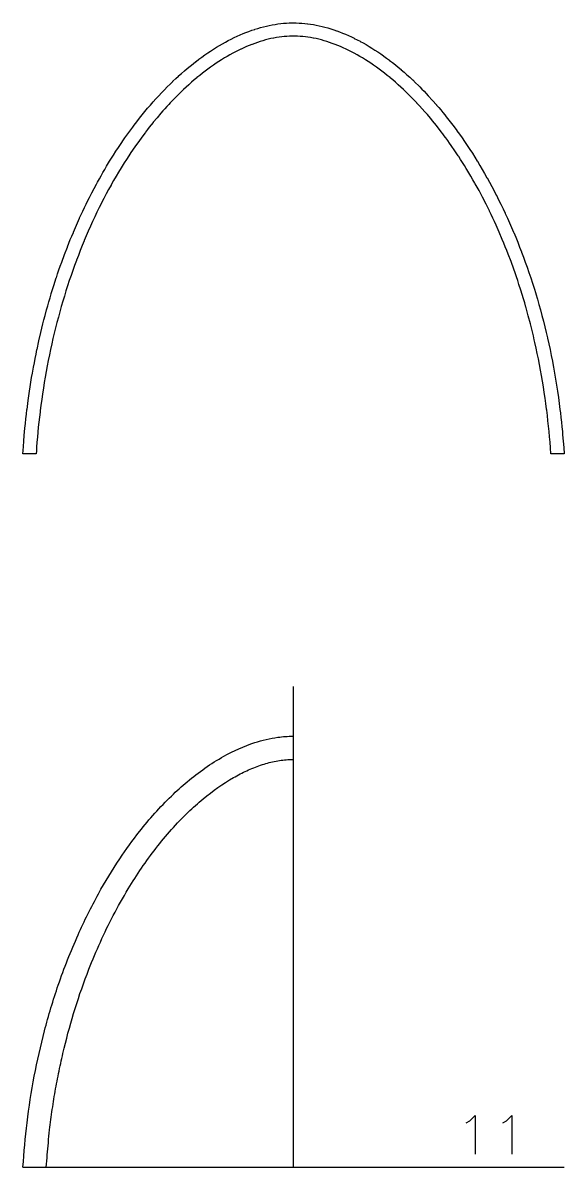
# Model space of a CAD drawing. Extents: x -7325 to -371, y -3238 to 133.
# Drawn here: x -3363 to -3084, y -666 to -77 of the extents above; entities that cross this region are included whole.
import ezdxf

# ---------------------------------------------------------------- set-up
doc = ezdxf.new("R2010")
doc.units = 0
doc.header["$MEASUREMENT"] = 0
doc.layers.add('NAILERS', color=7, linetype='CONTINUOUS')
doc.layers.add('Odd Arch Numbers', color=3, linetype='CONTINUOUS')

msp = doc.modelspace()

# ---------------------------------------------------------------- linework, layer by layer
at = {"layer": 'NAILERS'}
msp.add_lwpolyline([(-3083.84, -298.72), (-3090.67, -298.72), (-3090.88, -295.56), (-3091.08, -292.77), (-3091.32, -289.98), (-3091.58, -287.22), (-3091.85, -284.44), (-3092.15, -281.67), (-3092.46, -278.9), (-3092.8, -276.14), (-3092.85, -275.76), (-3093.23, -272.86), (-3093.63, -269.96), (-3094.05, -267.07), (-3094.5, -264.18), (-3094.5, -264.13), (-3094.97, -261.27), (-3095.46, -258.41), (-3095.97, -255.56), (-3096.51, -252.71), (-3096.52, -252.66), (-3097.07, -249.84), (-3097.64, -247.03), (-3098.24, -244.22), (-3098.86, -241.42), (-3099.19, -239.99), (-3099.67, -237.91), (-3100.16, -235.83), (-3100.68, -233.76), (-3101.21, -231.69), (-3102.31, -227.57), (-3103.44, -223.45), (-3103.52, -223.16), (-3104.14, -220.96), (-3104.79, -218.77), (-3105.46, -216.58), (-3106.15, -214.4), (-3107.11, -211.41), (-3107.75, -209.44), (-3108.41, -207.47), (-3109.09, -205.52), (-3109.78, -203.56), (-3109.8, -203.51), (-3111.2, -199.67), (-3112.64, -195.84), (-3112.65, -195.81), (-3113.38, -193.92), (-3114.13, -192.03), (-3114.9, -190.14), (-3115.68, -188.27), (-3115.7, -188.22), (-3117.28, -184.53), (-3118.9, -180.85), (-3118.91, -180.83), (-3119.73, -179.01), (-3120.56, -177.2), (-3121.42, -175.4), (-3122.29, -173.61), (-3122.31, -173.56), (-3124.07, -170.04), (-3125.85, -166.54), (-3126.76, -164.8), (-3127.69, -163.07), (-3128.63, -161.34), (-3129.6, -159.63), (-3129.77, -159.32), (-3130.81, -157.52), (-3131.85, -155.72), (-3132.91, -153.92), (-3133.98, -152.14), (-3134.26, -151.67), (-3135.21, -150.12), (-3136.16, -148.59), (-3137.14, -147.07), (-3138.13, -145.56), (-3138.34, -145.24), (-3140.14, -142.55), (-3141.96, -139.88), (-3142.89, -138.56), (-3143.83, -137.24), (-3144.78, -135.93), (-3145.75, -134.63), (-3145.8, -134.56), (-3147.7, -132.06), (-3149.63, -129.58), (-3149.66, -129.54), (-3150.62, -128.33), (-3151.6, -127.13), (-3152.59, -125.94), (-3153.59, -124.76), (-3154.29, -123.94), (-3155.61, -122.41), (-3156.95, -120.9), (-3156.97, -120.88), (-3158.31, -119.41), (-3159.66, -117.95), (-3159.68, -117.93), (-3161.03, -116.51), (-3162.39, -115.11), (-3162.41, -115.09), (-3163.77, -113.73), (-3165.14, -112.39), (-3165.17, -112.36), (-3166.53, -111.06), (-3167.91, -109.77), (-3167.94, -109.75), (-3169.31, -108.5), (-3170.7, -107.27), (-3170.73, -107.25), (-3172.11, -106.05), (-3173.51, -104.88), (-3173.53, -104.86), (-3174.92, -103.73), (-3176.32, -102.61), (-3176.35, -102.59), (-3177.74, -101.52), (-3179.15, -100.46), (-3179.17, -100.44), (-3180.57, -99.43), (-3181.98, -98.43), (-3182, -98.41), (-3183.4, -97.46), (-3184.82, -96.52), (-3184.84, -96.5), (-3186.24, -95.61), (-3187.66, -94.74), (-3187.69, -94.72), (-3189.09, -93.89), (-3190.5, -93.08), (-3190.53, -93.06), (-3191.93, -92.29), (-3193.35, -91.54), (-3193.37, -91.53), (-3194.77, -90.82), (-3196.18, -90.14), (-3196.21, -90.12), (-3197.61, -89.48), (-3199.02, -88.86), (-3199.05, -88.85), (-3200.44, -88.27), (-3201.85, -87.72), (-3201.87, -87.71), (-3203.26, -87.19), (-3204.66, -86.71), (-3204.69, -86.7), (-3206.07, -86.25), (-3207.47, -85.83), (-3207.49, -85.82), (-3208.87, -85.44), (-3210.26, -85.09), (-3210.28, -85.08), (-3211.65, -84.77), (-3213.03, -84.48), (-3213.05, -84.48), (-3214.42, -84.23), (-3215.79, -84.02), (-3215.81, -84.02), (-3217.16, -83.84), (-3218.52, -83.7), (-3219.88, -83.59), (-3221.25, -83.52), (-3221.57, -83.5), (-3222.41, -83.48), (-3223.26, -83.47), (-3224.1, -83.48), (-3224.94, -83.5), (-3225.27, -83.52), (-3226.63, -83.59), (-3227.99, -83.7), (-3229.35, -83.84), (-3230.71, -84.02), (-3230.73, -84.02), (-3232.1, -84.23), (-3233.46, -84.48), (-3233.48, -84.48), (-3234.86, -84.77), (-3236.23, -85.08), (-3236.26, -85.09), (-3237.65, -85.44), (-3239.02, -85.82), (-3239.05, -85.83), (-3240.44, -86.25), (-3241.83, -86.7), (-3241.85, -86.71), (-3243.25, -87.19), (-3244.64, -87.71), (-3244.67, -87.72), (-3246.08, -88.27), (-3247.47, -88.85), (-3247.5, -88.86), (-3248.91, -89.48), (-3250.3, -90.12), (-3250.33, -90.14), (-3251.74, -90.82), (-3253.14, -91.53), (-3253.17, -91.54), (-3254.59, -92.29), (-3255.99, -93.06), (-3256.01, -93.08), (-3257.43, -93.89), (-3258.83, -94.72), (-3258.86, -94.74), (-3260.27, -95.61), (-3261.67, -96.5), (-3261.7, -96.52), (-3263.11, -97.46), (-3264.51, -98.41), (-3264.54, -98.43), (-3265.95, -99.43), (-3267.35, -100.44), (-3267.37, -100.46), (-3268.78, -101.52), (-3270.17, -102.59), (-3270.2, -102.61), (-3271.6, -103.73), (-3272.99, -104.86), (-3273.01, -104.88), (-3274.41, -106.05), (-3275.79, -107.25), (-3275.82, -107.27), (-3277.21, -108.5), (-3278.58, -109.75), (-3278.6, -109.77), (-3279.99, -111.06), (-3281.35, -112.36), (-3281.37, -112.39), (-3282.75, -113.73), (-3284.1, -115.09), (-3284.13, -115.11), (-3285.49, -116.52), (-3286.84, -117.93), (-3287.55, -118.7), (-3288.58, -119.8), (-3289.58, -120.91), (-3290.58, -122.03), (-3291.56, -123.16), (-3291.6, -123.2), (-3293.57, -125.53), (-3295.52, -127.87), (-3295.57, -127.95), (-3296.57, -129.17), (-3297.54, -130.4), (-3298.51, -131.64), (-3299.46, -132.89), (-3299.74, -133.26), (-3301.39, -135.48), (-3303.02, -137.71), (-3304.61, -139.97), (-3306.18, -142.24), (-3307, -143.46), (-3308.17, -145.22), (-3309.32, -146.99), (-3310.46, -148.77), (-3311.57, -150.56), (-3312.04, -151.33), (-3313.37, -153.52), (-3314.68, -155.72), (-3315.96, -157.94), (-3317.22, -160.17), (-3317.26, -160.24), (-3318.51, -162.51), (-3319.75, -164.8), (-3320.96, -167.1), (-3322.14, -169.42), (-3322.18, -169.48), (-3323.36, -171.84), (-3324.52, -174.21), (-3325.65, -176.59), (-3326.76, -178.98), (-3326.79, -179.04), (-3327.9, -181.48), (-3328.98, -183.92), (-3330.04, -186.38), (-3331.07, -188.84), (-3331.1, -188.91), (-3332.13, -191.41), (-3333.13, -193.93), (-3334.11, -196.45), (-3335.07, -198.99), (-3335.1, -199.05), (-3336.04, -201.63), (-3336.97, -204.21), (-3337.87, -206.8), (-3338.75, -209.4), (-3338.77, -209.47), (-3339.64, -212.1), (-3340.48, -214.75), (-3341.3, -217.4), (-3342.1, -220.06), (-3342.12, -220.13), (-3342.9, -222.82), (-3343.66, -225.53), (-3344.4, -228.24), (-3345.12, -230.96), (-3345.13, -231.02), (-3345.83, -233.77), (-3346.51, -236.53), (-3347.17, -239.29), (-3347.8, -242.06), (-3347.81, -242.12), (-3348.43, -244.93), (-3349.02, -247.74), (-3349.59, -250.55), (-3350.14, -253.37), (-3350.15, -253.42), (-3350.68, -256.27), (-3351.18, -259.13), (-3351.67, -261.99), (-3352.13, -264.85), (-3352.14, -264.9), (-3352.58, -267.8), (-3353, -270.69), (-3353.39, -273.59), (-3353.76, -276.49), (-3353.85, -277.24), (-3354.16, -279.82), (-3354.45, -282.41), (-3354.72, -285), (-3354.97, -287.58), (-3355.21, -290.16), (-3355.43, -292.77), (-3355.63, -295.37), (-3355.75, -297.23), (-3355.85, -298.72), (-3362.68, -298.72), (-3362.57, -297.07), (-3362.43, -295.01), (-3362.21, -292.13), (-3361.96, -289.26), (-3361.62, -285.57), (-3361.39, -283.17), (-3361.13, -280.76), (-3360.86, -278.36), (-3360.56, -275.96), (-3360.55, -275.86), (-3359.93, -271.17), (-3359.27, -266.47), (-3358.92, -264.13), (-3358.55, -261.79), (-3358.16, -259.45), (-3357.75, -257.12), (-3357.2, -254.05), (-3356.78, -251.8), (-3356.35, -249.54), (-3355.9, -247.29), (-3355.42, -245.04), (-3355.4, -244.95), (-3354.44, -240.55), (-3353.43, -236.16), (-3352.91, -233.97), (-3352.37, -231.79), (-3351.82, -229.61), (-3351.24, -227.43), (-3350.47, -224.58), (-3349.9, -222.48), (-3349.3, -220.39), (-3348.69, -218.29), (-3348.06, -216.21), (-3348.03, -216.12), (-3346.76, -212.05), (-3345.46, -207.99), (-3345.44, -207.95), (-3344.78, -205.95), (-3344.1, -203.95), (-3343.4, -201.96), (-3342.69, -199.98), (-3342.66, -199.89), (-3341.22, -196.03), (-3339.76, -192.18), (-3339.74, -192.13), (-3339, -190.24), (-3338.24, -188.35), (-3337.47, -186.47), (-3336.68, -184.6), (-3336.64, -184.51), (-3335.06, -180.86), (-3333.45, -177.23), (-3333.43, -177.18), (-3332.62, -175.4), (-3331.79, -173.62), (-3330.95, -171.85), (-3330.09, -170.09), (-3329.49, -168.87), (-3328.34, -166.58), (-3327.17, -164.29), (-3325.98, -162.02), (-3324.77, -159.76), (-3324.2, -158.69), (-3323.29, -157.04), (-3322.37, -155.39), (-3321.43, -153.75), (-3320.48, -152.13), (-3319.53, -150.53), (-3317.97, -147.93), (-3316.37, -145.36), (-3316.02, -144.81), (-3314.74, -142.81), (-3313.43, -140.81), (-3312.11, -138.83), (-3310.77, -136.87), (-3310.1, -135.91), (-3309.12, -134.5), (-3308.12, -133.1), (-3307.1, -131.7), (-3306.07, -130.32), (-3305.35, -129.37), (-3303.99, -127.58), (-3302.61, -125.81), (-3302.59, -125.79), (-3301.21, -124.06), (-3299.81, -122.35), (-3299.79, -122.32), (-3298.4, -120.65), (-3296.99, -119), (-3296.96, -118.97), (-3295.56, -117.36), (-3294.13, -115.76), (-3294.11, -115.74), (-3292.68, -114.18), (-3291.24, -112.65), (-3291.22, -112.62), (-3289.79, -111.13), (-3288.34, -109.65), (-3288.31, -109.63), (-3286.87, -108.19), (-3285.4, -106.78), (-3285.38, -106.76), (-3283.92, -105.38), (-3282.45, -104.03), (-3282.43, -104), (-3280.96, -102.69), (-3279.48, -101.4), (-3279.46, -101.38), (-3277.98, -100.13), (-3276.5, -98.9), (-3276.47, -98.88), (-3274.99, -97.69), (-3273.5, -96.52), (-3273.47, -96.5), (-3271.98, -95.38), (-3270.48, -94.27), (-3270.46, -94.25), (-3268.97, -93.19), (-3267.46, -92.15), (-3267.44, -92.13), (-3265.94, -91.14), (-3264.44, -90.16), (-3264.41, -90.14), (-3262.91, -89.21), (-3261.4, -88.3), (-3261.38, -88.29), (-3259.88, -87.42), (-3258.37, -86.58), (-3258.34, -86.56), (-3256.84, -85.76), (-3255.33, -84.98), (-3255.3, -84.97), (-3253.81, -84.23), (-3252.3, -83.53), (-3252.27, -83.51), (-3250.78, -82.85), (-3249.27, -82.2), (-3249.24, -82.19), (-3247.75, -81.59), (-3246.24, -81.02), (-3246.22, -81.01), (-3244.73, -80.48), (-3243.23, -79.98), (-3243.2, -79.97), (-3241.72, -79.5), (-3240.22, -79.07), (-3240.2, -79.06), (-3238.72, -78.67), (-3237.23, -78.31), (-3237.21, -78.3), (-3235.74, -77.98), (-3234.26, -77.69), (-3234.23, -77.68), (-3232.77, -77.43), (-3231.3, -77.21), (-3231.28, -77.21), (-3229.82, -77.02), (-3228.36, -76.88), (-3226.89, -76.77), (-3225.42, -76.69), (-3225.25, -76.69), (-3224.44, -76.66), (-3223.62, -76.65), (-3222.8, -76.65), (-3221.98, -76.66), (-3221.82, -76.67), (-3220.35, -76.73), (-3218.89, -76.82), (-3217.43, -76.95), (-3215.97, -77.11), (-3215.95, -77.11), (-3214.48, -77.31), (-3213.02, -77.55), (-3213, -77.55), (-3211.52, -77.83), (-3210.05, -78.14), (-3210.03, -78.14), (-3208.54, -78.48), (-3207.06, -78.86), (-3207.04, -78.87), (-3205.54, -79.28), (-3204.06, -79.73), (-3204.04, -79.74), (-3202.54, -80.22), (-3201.05, -80.74), (-3201.02, -80.75), (-3199.52, -81.3), (-3198.03, -81.89), (-3198, -81.9), (-3196.49, -82.52), (-3195, -83.17), (-3194.97, -83.19), (-3193.46, -83.88), (-3191.97, -84.6), (-3191.94, -84.61), (-3190.43, -85.37), (-3188.93, -86.15), (-3188.9, -86.17), (-3187.39, -86.99), (-3185.9, -87.85), (-3185.87, -87.86), (-3184.36, -88.75), (-3182.86, -89.67), (-3182.83, -89.69), (-3181.33, -90.65), (-3179.83, -91.63), (-3179.8, -91.65), (-3178.3, -92.67), (-3176.81, -93.71), (-3176.78, -93.73), (-3175.28, -94.82), (-3173.8, -95.93), (-3173.77, -95.95), (-3172.27, -97.1), (-3170.79, -98.27), (-3170.77, -98.3), (-3169.28, -99.51), (-3167.8, -100.74), (-3167.78, -100.77), (-3166.29, -102.04), (-3164.83, -103.34), (-3164.8, -103.36), (-3163.33, -104.7), (-3161.87, -106.06), (-3161.84, -106.08), (-3160.38, -107.48), (-3158.93, -108.9), (-3158.16, -109.67), (-3157.06, -110.78), (-3155.97, -111.9), (-3154.9, -113.03), (-3153.84, -114.17), (-3153.8, -114.21), (-3151.68, -116.56), (-3149.58, -118.94), (-3149.51, -119.02), (-3148.44, -120.26), (-3147.38, -121.51), (-3146.34, -122.77), (-3145.31, -124.04), (-3144.57, -124.98), (-3143.18, -126.73), (-3141.82, -128.51), (-3140.47, -130.29), (-3139.15, -132.09), (-3139.06, -132.2), (-3137.72, -134.07), (-3136.39, -135.95), (-3135.08, -137.85), (-3133.79, -139.76), (-3133.71, -139.87), (-3132.4, -141.85), (-3131.11, -143.84), (-3129.85, -145.85), (-3128.6, -147.87), (-3128.53, -147.98), (-3127.26, -150.07), (-3126.02, -152.17), (-3124.8, -154.28), (-3123.59, -156.41), (-3123.53, -156.52), (-3122.31, -158.72), (-3121.12, -160.92), (-3119.95, -163.14), (-3118.8, -165.37), (-3118.74, -165.48), (-3117.57, -167.78), (-3116.43, -170.09), (-3115.32, -172.41), (-3114.22, -174.74), (-3114.16, -174.86), (-3113.06, -177.25), (-3111.98, -179.66), (-3110.92, -182.08), (-3109.88, -184.51), (-3109.83, -184.63), (-3108.79, -187.12), (-3107.77, -189.63), (-3106.78, -192.14), (-3105.8, -194.67), (-3105.76, -194.79), (-3104.78, -197.38), (-3103.83, -199.98), (-3102.91, -202.59), (-3102, -205.21), (-3101.96, -205.33), (-3101.06, -208.02), (-3100.18, -210.71), (-3099.32, -213.41), (-3098.49, -216.12), (-3098.46, -216.24), (-3097.63, -219.02), (-3096.83, -221.8), (-3096.05, -224.59), (-3095.29, -227.39), (-3095.26, -227.51), (-3094.52, -230.38), (-3093.79, -233.25), (-3093.1, -236.13), (-3092.43, -239.01), (-3092.4, -239.13), (-3091.74, -242.08), (-3091.1, -245.04), (-3090.49, -248), (-3089.91, -250.97), (-3089.88, -251.09), (-3089.31, -254.13), (-3088.76, -257.17), (-3088.24, -260.21), (-3087.75, -263.26), (-3087.73, -263.38), (-3087.25, -266.5), (-3086.8, -269.62), (-3086.37, -272.74), (-3085.98, -275.87), (-3085.77, -277.52), (-3085.48, -279.95), (-3085.21, -282.38), (-3084.97, -284.82), (-3084.74, -287.25), (-3084.6, -288.85), (-3084.32, -292.13), (-3084.07, -295.42), (-3083.84, -298.72)], dxfattribs=at)
at = {"layer": 'Odd Arch Numbers'}
for p, q in [((-3223.26, -666.28), (-3223.26, -418.54)), ((-3362.68, -666.28), (-3083.84, -666.28))]:
    msp.add_line(p, q, dxfattribs=at)
for points in [[(-3134.38, -643.45), (-3132.49, -642.5), (-3129.65, -639.66), (-3129.65, -659.55)], [(-3115.44, -643.45), (-3113.55, -642.5), (-3110.7, -639.66), (-3110.7, -659.55)]]:
    msp.add_lwpolyline(points, dxfattribs=at)
for points, knots in [([(-3362.68, -666.28), (-3362.06, -658.65), (-3360.79, -642.92), (-3357.07, -619.47), (-3351.74, -595.76), (-3344.44, -571.37), (-3335.15, -547.73), (-3324.43, -526.01), (-3313.68, -508.28), (-3301.36, -491.23), (-3289.59, -478.01), (-3275.11, -464.89), (-3261.07, -454.91), (-3245, -447.62), (-3232.83, -444.72), (-3226.06, -444.22), (-3223.38, -444.2), (-3223.26, -444.2)], [0, 0, 0, 0, 22.958299, 47.319754, 71.179983, 95.795914, 123.628357, 147.273861, 168.389275, 185.733333, 210.340363, 221.321845, 244.302981, 261.679777, 273.947663, 281.626321, 281.9849, 281.9849, 281.9849, 281.9849]), ([(-3350.64, -666.28), (-3350.3, -662.03), (-3349.95, -657.84), (-3349.35, -651.48), (-3349.13, -649.28), (-3348.69, -645.32), (-3348.48, -643.56), (-3348.03, -640.04), (-3347.79, -638.28), (-3347.01, -632.99), (-3346.44, -629.47), (-3345.18, -622.45), (-3344.5, -618.95), (-3343.03, -611.99), (-3342.25, -608.52), (-3339.74, -598.15), (-3337.86, -591.31), (-3333.62, -577.71), (-3331.26, -570.96), (-3326.81, -559.58), (-3324.84, -554.9), (-3320.67, -545.66), (-3318.47, -541.11), (-3313.7, -531.95), (-3311.12, -527.36), (-3306.21, -519.24), (-3303.92, -515.68), (-3299.17, -508.72), (-3296.7, -505.32), (-3289, -495.4), (-3283.48, -489.15), (-3275.04, -481.01), (-3272.47, -478.7), (-3264.87, -472.39), (-3259.67, -468.69), (-3251.96, -464.27), (-3249.64, -463.07), (-3244.95, -460.91), (-3242.58, -459.97), (-3237.85, -458.38), (-3235.49, -457.73), (-3230.8, -456.77), (-3228.46, -456.45), (-3225.17, -456.24), (-3224.22, -456.21), (-3223.26, -456.2)], [0.967246, 0.967246, 0.967246, 0.967246, 13.76185, 13.76185, 20.596039, 20.596039, 26.136585, 26.136585, 31.677131, 31.677131, 42.758223, 42.758223, 53.791745, 53.791745, 64.825268, 64.825268, 86.892313, 86.892313, 109.181587, 109.181587, 125.010428, 125.010428, 140.83927, 140.83927, 157.41447, 157.41447, 170.737484, 170.737484, 184.060497, 184.060497, 210.706525, 210.706525, 221.958558, 221.958558, 243.041669, 243.041669, 251.949526, 251.949526, 260.857383, 260.857383, 269.603429, 269.603429, 278.349474, 278.349474, 281.945946, 281.945946, 281.945946, 281.945946])]:
    msp.add_open_spline(points, degree=3, knots=knots, dxfattribs=at)

doc.saveas('drawing.dxf')
